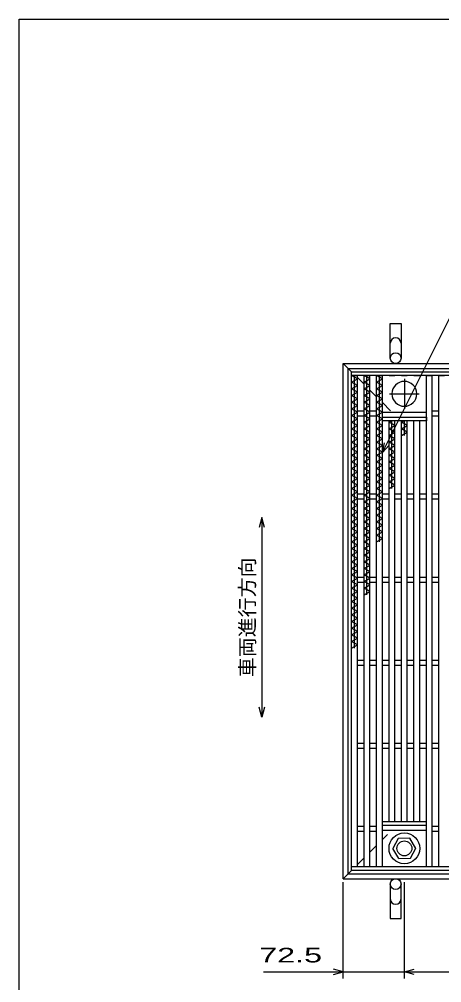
# Model space of a CAD drawing. Units: millimetres, scale not verified. Extents: x 0 to 2841, y 2 to 1871.
# Drawn here: x 73 to 582, y 711 to 1871 of the extents above; entities that cross this region are included whole.
import ezdxf
from ezdxf.enums import TextEntityAlignment as Align

# ---------------------------------------------------------------- set-up
doc = ezdxf.new("R2010")
doc.units = ezdxf.units.MM
doc.header["$LTSCALE"] = 8
doc.linetypes.add('CHAIN', pattern=[18.5, 12, -1.5, 3.5, -1.5])
doc.linetypes.add('DASHED', pattern=[7.5, 6, -1.5])
for name, color, linetype, lineweight in [('0_2', 150, 'Continuous', 25), ('16', 3, 'Continuous', 25), ('19', 6, 'Continuous', 25), ('22', 4, 'Continuous', 25)]:
    doc.layers.add(name, color=color, linetype=linetype, lineweight=lineweight)
doc.styles.add('ベクトル', font='')
doc.styles.get('ベクトル').set_extended_font_data('ベクトル')

msp = doc.modelspace()

# ---------------------------------------------------------------- linework, layer by layer
at = {"layer": '0_2'}
for p, q in [((72.8, 110.8), (72.8, 1870.8)), ((72.8, 1870.8), (2840.8, 1870.8))]:
    msp.add_line(p, q, dxfattribs=at)
at = {"layer": '16'}
for p, q in [((473, 1446.5), (1078, 1446.5)), ((473, 1442), (473, 1446.5)), ((1078, 1442), (473, 1442)), ((473, 851), (473, 1442)), ((473, 1442), (480, 1442)), ((480, 1438), (473, 1442)), ((473, 1434), (480, 1438)), ((476.5, 1114), (476.5, 1442)), ((480, 851), (480, 1442)), ((488, 851), (488, 1442)), ((488, 1442), (495, 1442)), ((495, 1438), (488, 1442)), ((488, 1434), (495, 1438)), ((491.5, 1178), (491.5, 1442)), ((495, 851), (495, 1442)), ((503, 851), (503, 1442)), ((503, 1442), (510, 1442)), ((510, 1438), (503, 1442)), ((503, 1434), (510, 1438)), ((506.5, 1242), (506.5, 1442)), ((510, 851), (510, 1442)), ((518, 1442), (525, 1442)), ((533, 1442), (540, 1442)), ((548, 1442), (555, 1442)), ((563, 851), (563, 1442)), ((563, 1442), (570, 1442)), ((570, 851), (570, 1442)), ((578, 851), (578, 1442)), ((578, 1442), (585, 1442)), ((480, 1430), (473, 1434)), ((473, 1426), (480, 1430)), ((495, 1430), (488, 1434)), ((488, 1426), (495, 1430)), ((510, 1430), (503, 1434)), ((503, 1426), (510, 1430)), ((480, 1422), (473, 1426)), ((473, 1418), (480, 1422)), ((480, 1414), (473, 1418)), ((495, 1422), (488, 1426)), ((488, 1418), (495, 1422)), ((495, 1414), (488, 1418)), ((510, 1422), (503, 1426)), ((503, 1418), (510, 1422)), ((510, 1414), (503, 1418)), ((473, 1410), (480, 1414)), ((480, 1406), (473, 1410)), ((473, 1402), (480, 1406)), ((488, 1410), (495, 1414)), ((495, 1406), (488, 1410)), ((488, 1402), (495, 1406)), ((503, 1410), (510, 1414)), ((510, 1406), (503, 1410)), ((503, 1402), (510, 1406)), ((480, 1398), (473, 1402)), ((473, 1394), (480, 1398)), ((480, 1390), (473, 1394)), ((480, 1399.5), (488, 1399.5)), ((480, 1393.5), (488, 1393.5)), ((495, 1398), (488, 1402)), ((488, 1394), (495, 1398)), ((495, 1390), (488, 1394)), ((495, 1399.5), (503, 1399.5)), ((495, 1393.5), (503, 1393.5)), ((510, 1398), (503, 1402)), ((503, 1394), (510, 1398)), ((510, 1390), (503, 1394)), ((510, 1398), (563, 1398)), ((510, 1392), (563, 1392)), ((510, 1387.5), (510, 1392)), ((563, 1392), (563, 1387.5)), ((570, 1399.5), (578, 1399.5)), ((570, 1393.5), (578, 1393.5)), ((473, 1386), (480, 1390)), ((480, 1382), (473, 1386)), ((473, 1378), (480, 1382)), ((488, 1386), (495, 1390)), ((495, 1382), (488, 1386)), ((488, 1378), (495, 1382)), ((503, 1386), (510, 1390)), ((510, 1382), (503, 1386)), ((503, 1378), (510, 1382)), ((563, 1387.5), (510, 1387.5)), ((518, 905.5), (518, 1387.5)), ((518, 1386), (520.62, 1387.5)), ((525, 1382), (518, 1386)), ((518, 1378), (525, 1382)), ((521.5, 1306), (521.5, 1387.5)), ((525, 905.5), (525, 1387.5)), ((533, 905.5), (533, 1387.5)), ((533, 1386), (535.62, 1387.5)), ((540, 1382), (533, 1386)), ((533, 1378), (540, 1382)), ((536.5, 1370), (536.5, 1387.5)), ((540, 905.5), (540, 1387.5)), ((548, 905.5), (548, 1387.5)), ((555, 905.5), (555, 1387.5)), ((480, 1374), (473, 1378)), ((473, 1370), (480, 1374)), ((480, 1366), (473, 1370)), ((495, 1374), (488, 1378)), ((488, 1370), (495, 1374)), ((495, 1366), (488, 1370)), ((510, 1374), (503, 1378)), ((503, 1370), (510, 1374)), ((510, 1366), (503, 1370)), ((525, 1374), (518, 1378)), ((518, 1370), (525, 1374)), ((525, 1366), (518, 1370)), ((540, 1374), (533, 1378)), ((533, 1370), (540, 1374)), ((473, 1362), (480, 1366)), ((480, 1358), (473, 1362)), ((473, 1354), (480, 1358)), ((488, 1362), (495, 1366)), ((495, 1358), (488, 1362)), ((488, 1354), (495, 1358)), ((503, 1362), (510, 1366)), ((510, 1358), (503, 1362)), ((503, 1354), (510, 1358)), ((518, 1362), (525, 1366)), ((525, 1358), (518, 1362)), ((518, 1354), (525, 1358)), ((480, 1350), (473, 1354)), ((473, 1346), (480, 1350)), ((480, 1342), (473, 1346)), ((495, 1350), (488, 1354)), ((488, 1346), (495, 1350)), ((495, 1342), (488, 1346)), ((510, 1350), (503, 1354)), ((503, 1346), (510, 1350)), ((510, 1342), (503, 1346)), ((525, 1350), (518, 1354)), ((518, 1346), (525, 1350)), ((525, 1342), (518, 1346)), ((473, 1338), (480, 1342)), ((480, 1334), (473, 1338)), ((473, 1330), (480, 1334)), ((488, 1338), (495, 1342)), ((495, 1334), (488, 1338)), ((488, 1330), (495, 1334)), ((503, 1338), (510, 1342)), ((510, 1334), (503, 1338)), ((503, 1330), (510, 1334)), ((518, 1338), (525, 1342)), ((525, 1334), (518, 1338)), ((518, 1330), (525, 1334)), ((480, 1326), (473, 1330)), ((473, 1322), (480, 1326)), ((480, 1318), (473, 1322)), ((495, 1326), (488, 1330)), ((488, 1322), (495, 1326)), ((495, 1318), (488, 1322)), ((510, 1326), (503, 1330)), ((503, 1322), (510, 1326)), ((510, 1318), (503, 1322)), ((525, 1326), (518, 1330)), ((518, 1322), (525, 1326)), ((525, 1318), (518, 1322)), ((473, 1314), (480, 1318)), ((480, 1310), (473, 1314)), ((488, 1314), (495, 1318)), ((495, 1310), (488, 1314)), ((503, 1314), (510, 1318)), ((510, 1310), (503, 1314)), ((518, 1314), (525, 1318)), ((525, 1310), (518, 1314)), ((473, 1306), (480, 1310)), ((480, 1302), (473, 1306)), ((473, 1298), (480, 1302)), ((480, 1299.5), (488, 1299.5)), ((488, 1306), (495, 1310)), ((495, 1302), (488, 1306)), ((488, 1298), (495, 1302)), ((495, 1299.5), (503, 1299.5)), ((503, 1306), (510, 1310)), ((510, 1302), (503, 1306)), ((503, 1298), (510, 1302)), ((510, 1299.5), (518, 1299.5)), ((518, 1306), (525, 1310)), ((525, 1299.5), (533, 1299.5)), ((540, 1299.5), (548, 1299.5)), ((555, 1299.5), (563, 1299.5)), ((570, 1299.5), (578, 1299.5)), ((480, 1294), (473, 1298)), ((473, 1290), (480, 1294)), ((480, 1286), (473, 1290)), ((480, 1293.5), (488, 1293.5)), ((495, 1294), (488, 1298)), ((488, 1290), (495, 1294)), ((495, 1286), (488, 1290)), ((495, 1293.5), (503, 1293.5)), ((510, 1294), (503, 1298)), ((503, 1290), (510, 1294)), ((510, 1286), (503, 1290)), ((510, 1293.5), (518, 1293.5)), ((525, 1293.5), (533, 1293.5)), ((540, 1293.5), (548, 1293.5)), ((555, 1293.5), (563, 1293.5)), ((570, 1293.5), (578, 1293.5)), ((473, 1282), (480, 1286)), ((480, 1278), (473, 1282)), ((473, 1274), (480, 1278)), ((488, 1282), (495, 1286)), ((495, 1278), (488, 1282)), ((488, 1274), (495, 1278)), ((503, 1282), (510, 1286)), ((510, 1278), (503, 1282)), ((503, 1274), (510, 1278)), ((480, 1270), (473, 1274)), ((473, 1266), (480, 1270)), ((480, 1262), (473, 1266)), ((495, 1270), (488, 1274)), ((488, 1266), (495, 1270)), ((495, 1262), (488, 1266)), ((510, 1270), (503, 1274)), ((503, 1266), (510, 1270)), ((510, 1262), (503, 1266)), ((473, 1258), (480, 1262)), ((480, 1254), (473, 1258)), ((473, 1250), (480, 1254)), ((488, 1258), (495, 1262)), ((495, 1254), (488, 1258)), ((488, 1250), (495, 1254)), ((503, 1258), (510, 1262)), ((510, 1254), (503, 1258)), ((503, 1250), (510, 1254)), ((480, 1246), (473, 1250)), ((473, 1242), (480, 1246)), ((480, 1238), (473, 1242)), ((495, 1246), (488, 1250)), ((488, 1242), (495, 1246)), ((495, 1238), (488, 1242)), ((510, 1246), (503, 1250)), ((503, 1242), (510, 1246)), ((473, 1234), (480, 1238)), ((480, 1230), (473, 1234)), ((473, 1226), (480, 1230)), ((488, 1234), (495, 1238)), ((495, 1230), (488, 1234)), ((488, 1226), (495, 1230)), ((480, 1222), (473, 1226)), ((473, 1218), (480, 1222)), ((480, 1214), (473, 1218)), ((495, 1222), (488, 1226)), ((488, 1218), (495, 1222)), ((495, 1214), (488, 1218)), ((473, 1210), (480, 1214)), ((480, 1206), (473, 1210)), ((473, 1202), (480, 1206)), ((488, 1210), (495, 1214)), ((495, 1206), (488, 1210)), ((488, 1202), (495, 1206)), ((480, 1198), (473, 1202)), ((473, 1194), (480, 1198)), ((480, 1199.5), (488, 1199.5)), ((495, 1198), (488, 1202)), ((488, 1194), (495, 1198)), ((495, 1199.5), (503, 1199.5)), ((510, 1199.5), (518, 1199.5)), ((525, 1199.5), (533, 1199.5)), ((540, 1199.5), (548, 1199.5)), ((555, 1199.5), (563, 1199.5)), ((570, 1199.5), (578, 1199.5)), ((480, 1190), (473, 1194)), ((473, 1186), (480, 1190)), ((480, 1182), (473, 1186)), ((480, 1193.5), (488, 1193.5)), ((495, 1190), (488, 1194)), ((488, 1186), (495, 1190)), ((495, 1182), (488, 1186)), ((495, 1193.5), (503, 1193.5)), ((510, 1193.5), (518, 1193.5)), ((525, 1193.5), (533, 1193.5)), ((540, 1193.5), (548, 1193.5)), ((555, 1193.5), (563, 1193.5)), ((570, 1193.5), (578, 1193.5)), ((473, 1178), (480, 1182)), ((480, 1174), (473, 1178)), ((473, 1170), (480, 1174)), ((488, 1178), (495, 1182)), ((480, 1166), (473, 1170)), ((473, 1162), (480, 1166)), ((480, 1158), (473, 1162)), ((473, 1154), (480, 1158)), ((480, 1150), (473, 1154)), ((473, 1146), (480, 1150)), ((480, 1142), (473, 1146)), ((473, 1138), (480, 1142)), ((480, 1134), (473, 1138)), ((473, 1130), (480, 1134)), ((480, 1126), (473, 1130)), ((473, 1122), (480, 1126)), ((480, 1118), (473, 1122)), ((473, 1114), (480, 1118)), ((480, 1099.5), (488, 1099.5)), ((480, 1093.5), (488, 1093.5)), ((495, 1099.5), (503, 1099.5)), ((495, 1093.5), (503, 1093.5)), ((510, 1099.5), (518, 1099.5)), ((510, 1093.5), (518, 1093.5)), ((525, 1099.5), (533, 1099.5)), ((525, 1093.5), (533, 1093.5)), ((540, 1099.5), (548, 1099.5)), ((540, 1093.5), (548, 1093.5)), ((555, 1099.5), (563, 1099.5)), ((555, 1093.5), (563, 1093.5)), ((570, 1099.5), (578, 1099.5)), ((570, 1093.5), (578, 1093.5)), ((480, 999.5), (488, 999.5)), ((495, 999.5), (503, 999.5)), ((510, 999.5), (518, 999.5)), ((525, 999.5), (533, 999.5)), ((540, 999.5), (548, 999.5)), ((555, 999.5), (563, 999.5)), ((570, 999.5), (578, 999.5)), ((480, 993.5), (488, 993.5)), ((495, 993.5), (503, 993.5)), ((510, 993.5), (518, 993.5)), ((525, 993.5), (533, 993.5)), ((540, 993.5), (548, 993.5)), ((555, 993.5), (563, 993.5)), ((570, 993.5), (578, 993.5)), ((510, 905.5), (563, 905.5)), ((510, 901), (510, 905.5)), ((563, 901), (563, 905.5)), ((480, 899.5), (488, 899.5)), ((480, 893.5), (488, 893.5)), ((495, 899.5), (503, 899.5)), ((495, 893.5), (503, 893.5)), ((510, 901), (563, 901)), ((510, 895), (563, 895)), ((570, 899.5), (578, 899.5)), ((570, 893.5), (578, 893.5)), ((529.21, 884.95), (522.5, 872.66)), ((543.2, 885.29), (529.21, 884.95)), ((550.5, 873), (543.2, 885.29)), ((529.8, 860.71), (522.5, 872.66)), ((543.79, 861.05), (550.5, 873.34)), ((529.8, 860.71), (543.79, 861.05)), ((473, 851), (1078, 851)), ((473, 846.5), (473, 851)), ((473, 851), (480, 851)), ((1078, 846.5), (473, 846.5)), ((488, 851), (495, 851)), ((503, 851), (510, 851)), ((518, 851), (525, 851)), ((533, 851), (540, 851)), ((548, 851), (555, 851)), ((563, 851), (570, 851)), ((578, 851), (585, 851))]:
    msp.add_line(p, q, dxfattribs=at)
at = {"layer": '16', "linetype": 'CHAIN'}
for p, q in [((536.5, 1438), (536.5, 1402)), ((518.5, 1420), (554.5, 1420))]:
    msp.add_line(p, q, dxfattribs=at)
at = {"layer": '16'}
for radius in [18.5, 9]:
    msp.add_circle((536.5, 873), radius, dxfattribs=at)
for start, end in [(90, 270), (270, 90)]:
    msp.add_arc((536.5, 1420), 15, start, end, dxfattribs=at)
at = {"layer": '19'}
for p, q in [((519.5, 1463), (519.5, 1504.62)), ((519.5, 1504.62), (532.5, 1504.62)), ((532.5, 1504.62), (532.5, 1463)), ((463, 1456.5), (1088, 1456.5)), ((463, 836.5), (463, 1456.5)), ((469, 1450.5), (1082, 1450.5)), ((469, 842.5), (469, 1450.5)), ((463, 836.5), (1088, 836.5)), ((469, 842.5), (1082, 842.5)), ((519.5, 830), (519.5, 788.38)), ((532.5, 788.38), (532.5, 830)), ((519.5, 788.38), (532.5, 788.38))]:
    msp.add_line(p, q, dxfattribs=at)
at = {"layer": '19', "linetype": 'DASHED'}
for p, q in [((473, 1446.5), (463, 1456.5)), ((488, 1431.5), (480, 1439.5)), ((503, 1416.5), (495, 1424.5)), ((520, 1399.5), (510, 1409.5)), ((510, 883.5), (516, 889.5)), ((495, 868.5), (503, 876.5)), ((480, 853.5), (488, 861.5)), ((463, 836.5), (473, 846.5))]:
    msp.add_line(p, q, dxfattribs=at)
at = {"layer": '19'}
for centre in [(526, 1463), (526, 830)]:
    msp.add_circle(centre, 6.5, dxfattribs=at)
for centre, start, end in [((526, 1480.84), 0, 180), ((526, 812.16), 180, 0)]:
    msp.add_arc(centre, 6.5, start, end, dxfattribs=at)
at = {"layer": '22'}
for p, q in [((510, 1349.5), (672.75, 1675)), ((510, 1349.5), (512.4, 1361.18)), ((510, 1349.5), (518, 1358.3)), ((365, 1271), (361.8, 1259)), ((368.2, 1259), (365, 1271)), ((365, 1271), (365, 1031)), ((365, 1031), (361.8, 1043)), ((368.2, 1043), (365, 1031)), ((463, 716.5), (463, 832.5)), ((536.5, 716.5), (536.5, 832.5)), ((367, 724.5), (463, 724.5)), ((463, 724.5), (451, 727.7)), ((451, 721.3), (463, 724.5)), ((463, 724.5), (536.5, 724.5)), ((536.5, 724.5), (548.5, 727.7)), ((548.5, 721.3), (536.5, 724.5)), ((536.5, 724.5), (1016.5, 724.5))]:
    msp.add_line(p, q, dxfattribs=at)

# ---------------------------------------------------------------- texts
at = {"layer": '22', "color": 2, "style": 'ベクトル'}
msp.add_text('車両進行方向', height=17.6, rotation=90, dxfattribs=at).set_placement((347.4, 1079), align=Align.MIDDLE_LEFT)
at = {"layer": '22', "color": 2, "style": 'ベクトル', "width": 1.65}
msp.add_text(' 72.5 ', height=17.6, dxfattribs=at).set_placement((351, 744.5), align=Align.MIDDLE_LEFT)

doc.saveas('drawing.dxf')
